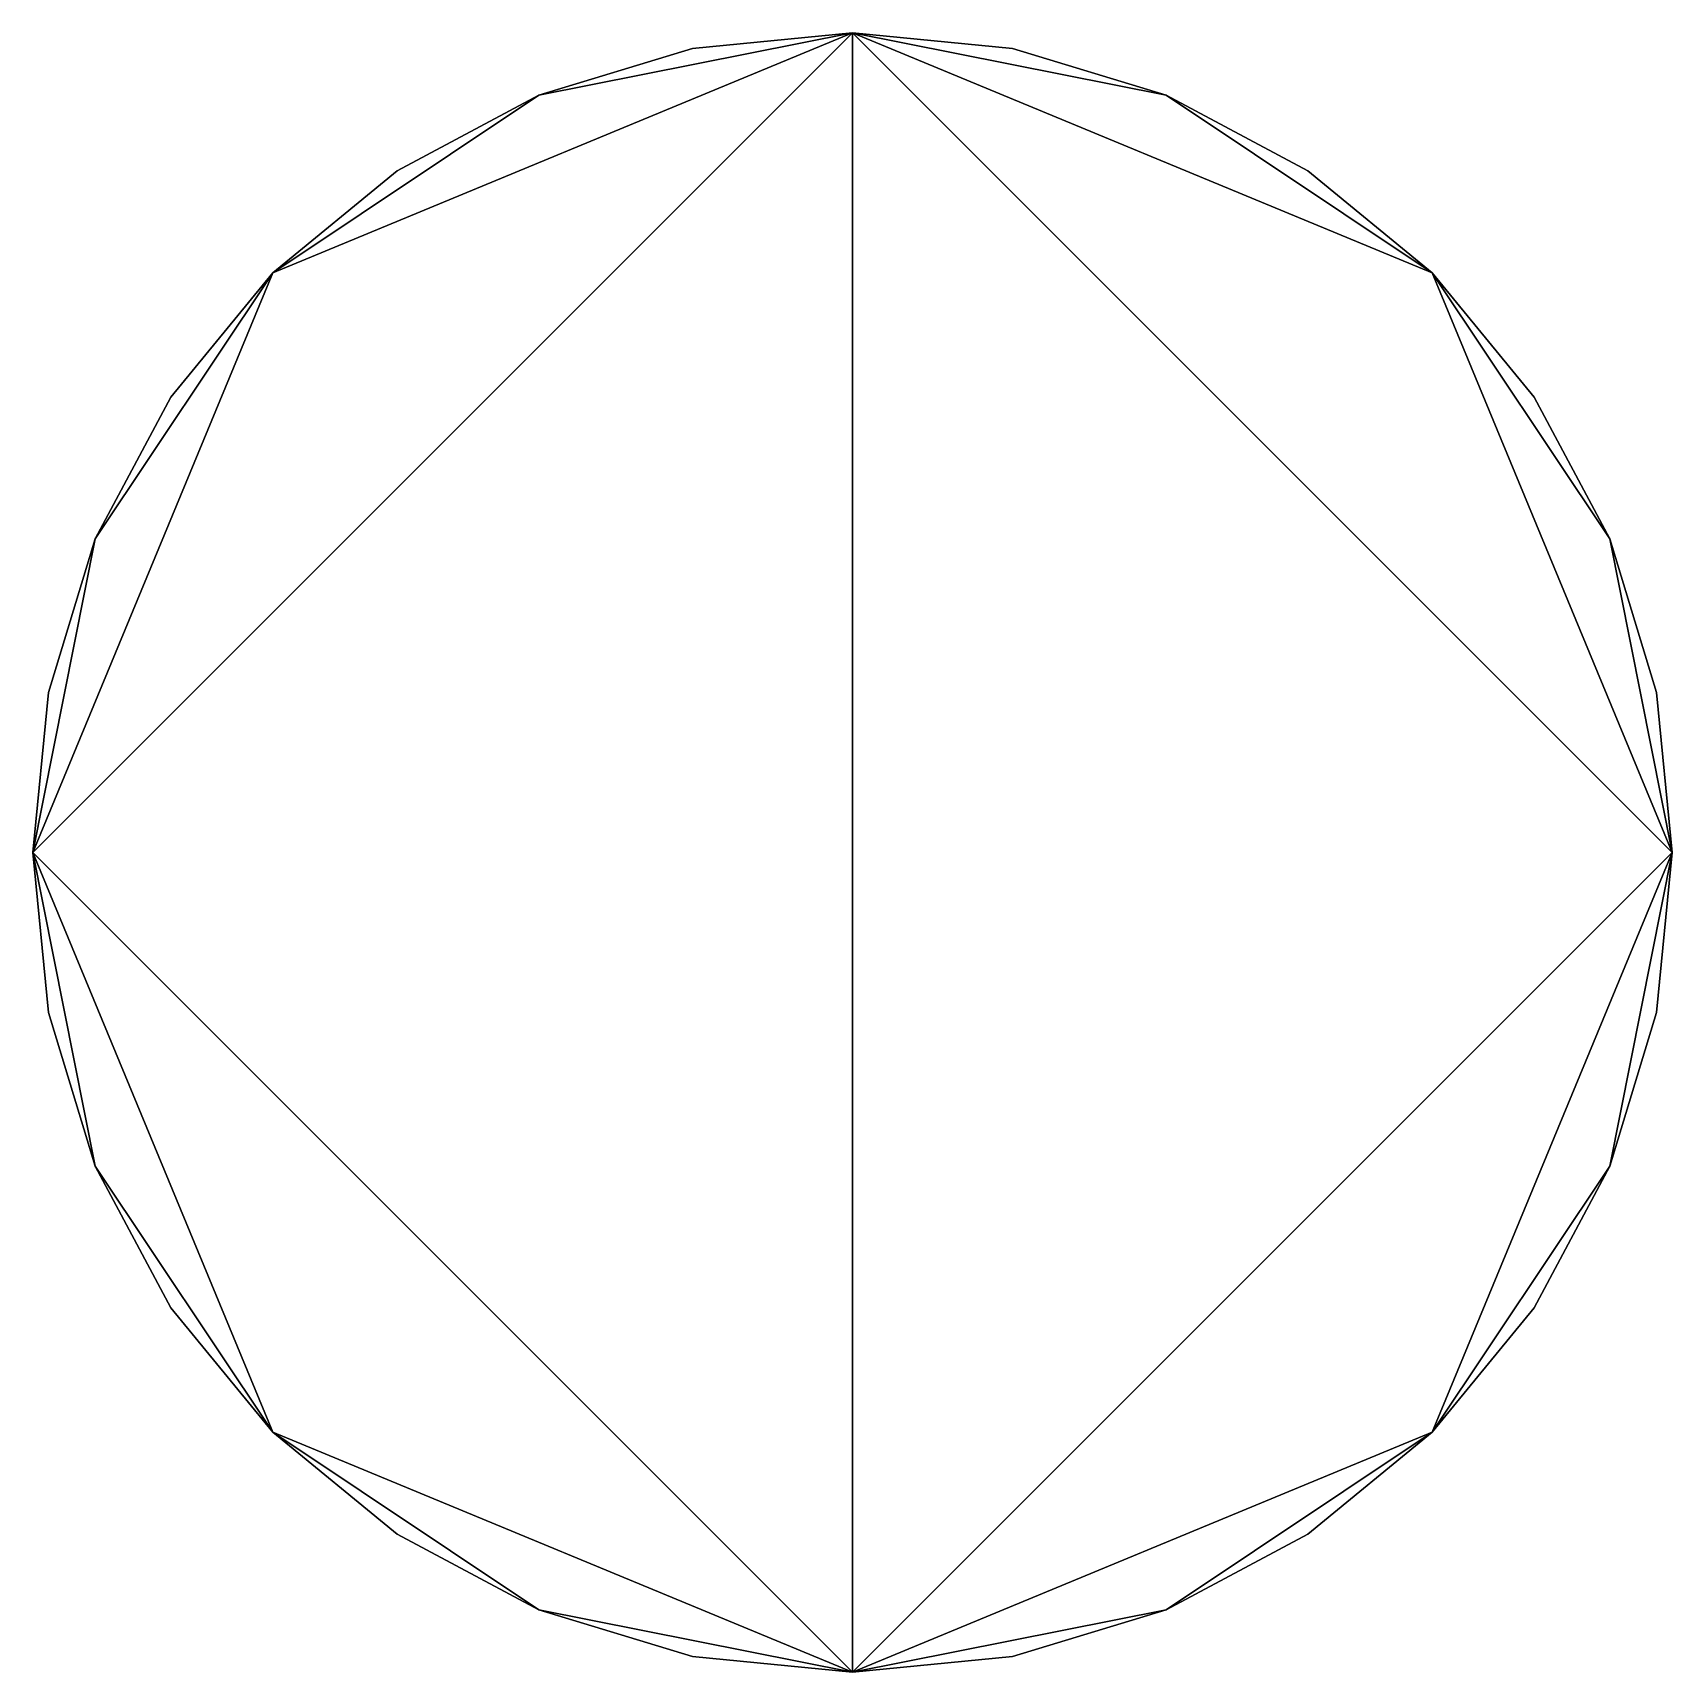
# Model space of a CAD drawing. Header units: metres. Extents: x 0 to 34.6, y -10.7 to 20.6.
# Drawn here: x 1.8408 to 1.9988, y 2.1687 to 2.3267 of the extents above; entities that cross this region are included whole.
import ezdxf

# ---------------------------------------------------------------- set-up
doc = ezdxf.new("R2010")
doc.units = ezdxf.units.M
doc.header["$MEASUREMENT"] = 0
doc.layers.get('0').update_dxf_attribs({"linetype": 'CONTINUOUS'})

msp = doc.modelspace()

# ---------------------------------------------------------------- linework, layer by layer
for points in [[(1.9198, 2.32675, 0.1), (1.86391, 2.30359, 0.1), (1.84075, 2.2477, 0.1)], [(1.9198, 2.32675, 0.1), (1.84075, 2.2477, 0.1), (1.9198, 2.16865, 0.1)], [(1.9198, 2.32675, 0.1), (1.88955, 2.32073, 0.1), (1.86391, 2.30359, 0.1)], [(1.9198, 2.32675, 0.1), (1.90438, 2.32523, 0.1), (1.88955, 2.32073, 0.1)], [(1.90438, 2.32523), (1.90438, 2.32523), (1.9198, 2.32675)], [(1.90438, 2.32523, 0.1), (1.90438, 2.32523, 0.1), (1.9198, 2.32675, 0.1)], [(1.9198, 2.32675), (1.9198, 2.32675), (1.93522, 2.32523)], [(1.9198, 2.32675, 0.1), (1.9198, 2.32675, 0.1), (1.93522, 2.32523, 0.1)], [(1.95005, 2.32073, 0.1), (1.93522, 2.32523, 0.1), (1.9198, 2.32675, 0.1)], [(1.97569, 2.30359, 0.1), (1.95005, 2.32073, 0.1), (1.9198, 2.32675, 0.1)], [(1.99885, 2.2477, 0.1), (1.97569, 2.30359, 0.1), (1.9198, 2.32675, 0.1)], [(1.9198, 2.16865, 0.1), (1.99885, 2.2477, 0.1), (1.9198, 2.32675, 0.1)], [(1.88955, 2.32073), (1.88955, 2.32073), (1.90438, 2.32523)], [(1.88955, 2.32073, 0.1), (1.88955, 2.32073, 0.1), (1.90438, 2.32523, 0.1)], [(1.93522, 2.32523), (1.93522, 2.32523), (1.95005, 2.32073)], [(1.93522, 2.32523, 0.1), (1.93522, 2.32523, 0.1), (1.95005, 2.32073, 0.1)], [(1.88955, 2.32073, 0.1), (1.87588, 2.31342, 0.1), (1.86391, 2.30359, 0.1)], [(1.87588, 2.31342), (1.87588, 2.31342), (1.88955, 2.32073)], [(1.87588, 2.31342, 0.1), (1.87588, 2.31342, 0.1), (1.88955, 2.32073, 0.1)], [(1.95005, 2.32073), (1.95005, 2.32073), (1.96372, 2.31342)], [(1.95005, 2.32073, 0.1), (1.95005, 2.32073, 0.1), (1.96372, 2.31342, 0.1)], [(1.97569, 2.30359, 0.1), (1.96372, 2.31342, 0.1), (1.95005, 2.32073, 0.1)], [(1.86391, 2.30359), (1.86391, 2.30359), (1.87588, 2.31342)], [(1.86391, 2.30359, 0.1), (1.86391, 2.30359, 0.1), (1.87588, 2.31342, 0.1)], [(1.96372, 2.31342), (1.96372, 2.31342), (1.97569, 2.30359)], [(1.96372, 2.31342, 0.1), (1.96372, 2.31342, 0.1), (1.97569, 2.30359, 0.1)], [(1.86391, 2.30359, 0.1), (1.84677, 2.27795, 0.1), (1.84075, 2.2477, 0.1)], [(1.86391, 2.30359, 0.1), (1.85407, 2.29161, 0.1), (1.84677, 2.27795, 0.1)], [(1.85407, 2.29161), (1.85407, 2.29161), (1.86391, 2.30359)], [(1.85407, 2.29161, 0.1), (1.85407, 2.29161, 0.1), (1.86391, 2.30359, 0.1)], [(1.97569, 2.30359), (1.97569, 2.30359), (1.98552, 2.29161)], [(1.97569, 2.30359, 0.1), (1.97569, 2.30359, 0.1), (1.98552, 2.29161, 0.1)], [(1.99283, 2.27795, 0.1), (1.98552, 2.29161, 0.1), (1.97569, 2.30359, 0.1)], [(1.99885, 2.2477, 0.1), (1.99283, 2.27795, 0.1), (1.97569, 2.30359, 0.1)], [(1.84677, 2.27795), (1.84677, 2.27795), (1.85407, 2.29161)], [(1.84677, 2.27795, 0.1), (1.84677, 2.27795, 0.1), (1.85407, 2.29161, 0.1)], [(1.98552, 2.29161), (1.98552, 2.29161), (1.99283, 2.27795)], [(1.98552, 2.29161, 0.1), (1.98552, 2.29161, 0.1), (1.99283, 2.27795, 0.1)], [(1.84677, 2.27795, 0.1), (1.84227, 2.26312, 0.1), (1.84075, 2.2477, 0.1)], [(1.84227, 2.26312), (1.84227, 2.26312), (1.84677, 2.27795)], [(1.84227, 2.26312, 0.1), (1.84227, 2.26312, 0.1), (1.84677, 2.27795, 0.1)], [(1.99283, 2.27795), (1.99283, 2.27795), (1.99733, 2.26312)], [(1.99283, 2.27795, 0.1), (1.99283, 2.27795, 0.1), (1.99733, 2.26312, 0.1)], [(1.99885, 2.2477, 0.1), (1.99733, 2.26312, 0.1), (1.99283, 2.27795, 0.1)], [(1.84075, 2.2477), (1.84075, 2.2477), (1.84227, 2.26312)], [(1.84075, 2.2477, 0.1), (1.84075, 2.2477, 0.1), (1.84227, 2.26312, 0.1)], [(1.99733, 2.26312), (1.99733, 2.26312), (1.99885, 2.2477)], [(1.99733, 2.26312, 0.1), (1.99733, 2.26312, 0.1), (1.99885, 2.2477, 0.1)], [(1.84227, 2.23228), (1.84227, 2.23228), (1.84075, 2.2477)], [(1.84227, 2.23228, 0.1), (1.84227, 2.23228, 0.1), (1.84075, 2.2477, 0.1)], [(1.84075, 2.2477, 0.1), (1.84227, 2.23228, 0.1), (1.84677, 2.21745, 0.1)], [(1.84075, 2.2477, 0.1), (1.84677, 2.21745, 0.1), (1.86391, 2.1918, 0.1)], [(1.84075, 2.2477, 0.1), (1.86391, 2.1918, 0.1), (1.9198, 2.16865, 0.1)], [(1.9198, 2.16865, 0.1), (1.97569, 2.1918, 0.1), (1.99885, 2.2477, 0.1)], [(1.97569, 2.1918, 0.1), (1.99283, 2.21745, 0.1), (1.99885, 2.2477, 0.1)], [(1.99283, 2.21745, 0.1), (1.99733, 2.23228, 0.1), (1.99885, 2.2477, 0.1)], [(1.99885, 2.2477), (1.99885, 2.2477), (1.99733, 2.23228)], [(1.99885, 2.2477, 0.1), (1.99885, 2.2477, 0.1), (1.99733, 2.23228, 0.1)], [(1.84677, 2.21745), (1.84677, 2.21745), (1.84227, 2.23228)], [(1.84677, 2.21745, 0.1), (1.84677, 2.21745, 0.1), (1.84227, 2.23228, 0.1)], [(1.99733, 2.23228), (1.99733, 2.23228), (1.99283, 2.21745)], [(1.99733, 2.23228, 0.1), (1.99733, 2.23228, 0.1), (1.99283, 2.21745, 0.1)], [(1.85407, 2.20378), (1.85407, 2.20378), (1.84677, 2.21745)], [(1.85407, 2.20378, 0.1), (1.85407, 2.20378, 0.1), (1.84677, 2.21745, 0.1)], [(1.84677, 2.21745, 0.1), (1.85407, 2.20378, 0.1), (1.86391, 2.1918, 0.1)], [(1.97569, 2.1918, 0.1), (1.98552, 2.20378, 0.1), (1.99283, 2.21745, 0.1)], [(1.99283, 2.21745), (1.99283, 2.21745), (1.98552, 2.20378)], [(1.99283, 2.21745, 0.1), (1.99283, 2.21745, 0.1), (1.98552, 2.20378, 0.1)], [(1.86391, 2.1918), (1.86391, 2.1918), (1.85407, 2.20378)], [(1.86391, 2.1918, 0.1), (1.86391, 2.1918, 0.1), (1.85407, 2.20378, 0.1)], [(1.98552, 2.20378), (1.98552, 2.20378), (1.97569, 2.1918)], [(1.98552, 2.20378, 0.1), (1.98552, 2.20378, 0.1), (1.97569, 2.1918, 0.1)], [(1.87588, 2.18197), (1.87588, 2.18197), (1.86391, 2.1918)], [(1.87588, 2.18197, 0.1), (1.87588, 2.18197, 0.1), (1.86391, 2.1918, 0.1)], [(1.86391, 2.1918, 0.1), (1.87588, 2.18197, 0.1), (1.88955, 2.17467, 0.1)], [(1.86391, 2.1918, 0.1), (1.88955, 2.17467, 0.1), (1.9198, 2.16865, 0.1)], [(1.9198, 2.16865, 0.1), (1.95005, 2.17467, 0.1), (1.97569, 2.1918, 0.1)], [(1.95005, 2.17467, 0.1), (1.96372, 2.18197, 0.1), (1.97569, 2.1918, 0.1)], [(1.97569, 2.1918), (1.97569, 2.1918), (1.96372, 2.18197)], [(1.97569, 2.1918, 0.1), (1.97569, 2.1918, 0.1), (1.96372, 2.18197, 0.1)], [(1.88955, 2.17467), (1.88955, 2.17467), (1.87588, 2.18197)], [(1.88955, 2.17467, 0.1), (1.88955, 2.17467, 0.1), (1.87588, 2.18197, 0.1)], [(1.96372, 2.18197), (1.96372, 2.18197), (1.95005, 2.17467)], [(1.96372, 2.18197, 0.1), (1.96372, 2.18197, 0.1), (1.95005, 2.17467, 0.1)], [(1.90438, 2.17017), (1.90438, 2.17017), (1.88955, 2.17467)], [(1.90438, 2.17017, 0.1), (1.90438, 2.17017, 0.1), (1.88955, 2.17467, 0.1)], [(1.88955, 2.17467, 0.1), (1.90438, 2.17017, 0.1), (1.9198, 2.16865, 0.1)], [(1.9198, 2.16865, 0.1), (1.93522, 2.17017, 0.1), (1.95005, 2.17467, 0.1)], [(1.95005, 2.17467), (1.95005, 2.17467), (1.93522, 2.17017)], [(1.95005, 2.17467, 0.1), (1.95005, 2.17467, 0.1), (1.93522, 2.17017, 0.1)], [(1.9198, 2.16865), (1.9198, 2.16865), (1.90438, 2.17017)], [(1.9198, 2.16865, 0.1), (1.9198, 2.16865, 0.1), (1.90438, 2.17017, 0.1)], [(1.93522, 2.17017), (1.93522, 2.17017), (1.9198, 2.16865)], [(1.93522, 2.17017, 0.1), (1.93522, 2.17017, 0.1), (1.9198, 2.16865, 0.1)]]:
    msp.add_3dface(points)

doc.saveas('drawing.dxf')
